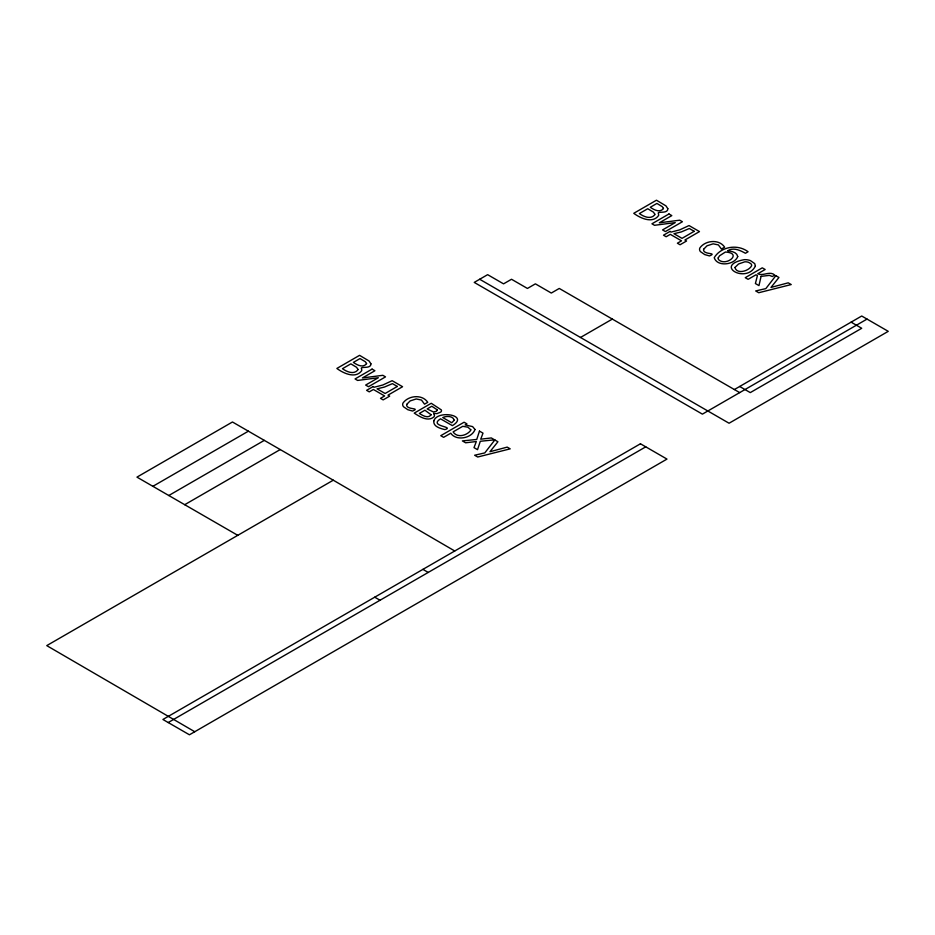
<?xml version="1.0" encoding="UTF-8"?>
<svg xmlns="http://www.w3.org/2000/svg" width="935" height="935" viewBox="0 0 935 935"><rect width="100%" height="100%" fill="white"/><g stroke="black" fill="none" stroke-linecap="round" stroke-linejoin="round"><path stroke-width="1.4" d="M152.873 486.329L248.383 431.187M168.791 495.515L264.301 440.373M184.709 504.701L280.219 449.56M454.737 550.984L333.281 480.193L46.75 645.617L194.749 731.731M580.495 337.465L612.331 319.092M734.372 389.544L861.719 316.018L888.25 331.341L729.066 423.239L479.678 279.261M168.218 722.545L645.758 446.837M867.025 319.092L702.395 414.135L474.232 282.405L487.638 274.668L503.556 283.854L511.515 279.261L527.433 288.447L535.393 283.854L551.311 293.052L559.27 288.447L739.678 392.606M851.107 322.154L861.719 328.279L750.291 392.606L739.678 386.482M333.281 480.193L232.464 421.989L136.954 477.13L237.77 535.334M422.9 569.368L428.207 572.43M374.736 597.184L380.042 600.247M437.253 409.834L436.435 411.295L433.431 411.961L427.143 408.934L431.806 406.234L437.253 409.834M718.162 257.966L718.431 259.486C725.724 267.141 743.208 253.081 725.42 252.018L719.576 255.781L718.162 257.966M406.713 404.399C405.568 410.29 421.276 407.415 412.58 411.049L407.824 409.717L403.534 406.748A9.327 5.388 0 0 1 402.962 403.102C408.303 395.411 422.269 393.986 427.739 402.307L424.525 404.165L421.486 400.051L416.227 398.953L410.114 400.928L406.713 404.399M703.611 249.259C702.465 255.161 718.173 252.275 709.49 255.921L704.721 254.589L700.432 251.62A9.327 5.388 0 0 1 699.859 247.962C705.212 240.272 719.167 238.846 724.637 247.167L721.423 249.026L718.384 244.912L713.124 243.825L707.012 245.8L703.611 249.259M734.922 267.492C736.862 274.726 748.993 271.021 751.576 265.82A5.446 3.144 0 0 0 750.7 263.577L748.596 262.361A5.493 3.167 0 0 0 744.692 261.847L738.556 263.986L734.922 267.492M474.992 429.481C472.011 438.27 456.21 441.402 450.763 433.221L443.622 437.335L440.759 435.687L464.076 422.223L466.939 423.882L465.151 424.911L472.631 426.617L474.992 429.481M431 414.684L430.906 415.198C427.494 418.728 422.643 415.409 419.348 413.434L424.922 410.22L431 414.684M433.863 420.797C432.788 426.582 440.525 428.522 444.861 429.597C455.368 426.547 427.996 426.57 440.56 418.822L452.365 425.635C469.931 415.21 437.475 409.612 433.863 420.797M737.727 256.564C734.583 265.014 717.051 267.094 714.223 257.686C720.932 246.524 737.645 243.801 748.07 251.749L745.44 253.28C740.076 250.346 733.531 247.05 727.675 250.767C731.334 251.223 737.037 252.099 737.727 256.564M761.078 276.363L758.963 285.596L755.398 283.539L757.408 275.626L755.971 274.796L748.117 279.331L745.253 277.683L762.282 267.842L765.157 269.502L757.747 273.78C763.217 276.479 769.61 270.554 774.823 275.077L772.345 276.503L769.388 275.369L761.078 276.363M470.772 429.738L470.609 430.462C466.799 435.652 457.11 438.258 453.101 431.876L462.743 426.302L467.862 427.178L470.772 429.738M370.938 363.832C371.055 369.699 359.028 365.573 361.646 369.091L361.751 370.576C355.756 379.119 343.367 373.31 336.869 368.448L359.566 355.335L369.068 361.003L370.938 363.832M667.835 208.692C667.964 214.559 655.926 210.445 658.544 213.951L658.661 215.436C652.653 223.979 640.265 218.171 633.766 213.309L656.463 200.207L665.965 205.875L667.835 208.692M357.93 369.383L357.719 370.143C353.512 374.865 346.663 371.686 342.455 368.706L350.847 363.855L356.574 367.291L357.93 369.383M654.827 214.244L654.617 215.003C650.409 219.737 643.56 216.558 639.365 213.566L647.745 208.727L653.471 212.151L654.827 214.244M433.665 413.457L434.541 415.724L434.027 416.835C427.926 422.152 419.628 416.578 414.228 413.118L431.257 403.277L441.273 409.869A4.441 2.571 0 0 1 440.747 412.078L436.961 413.621L433.665 413.457M755.387 266.043C746.551 284.205 713.148 265.376 744.33 259.661A9.595 5.54 0 0 1 750.443 260.631L754.732 263.623L755.387 266.043M479.468 431.117L476.745 439.45L462.381 440.911L465.63 442.793L476.312 441.53L474.01 447.631L477.54 449.665L480.298 441.273L494.568 439.836L491.307 437.942L480.719 439.193L482.998 433.15L479.468 431.117M366.543 363.505L366.356 364.019C362.57 368.074 357.006 364.872 353.36 362.406L360.01 358.572L365.304 361.728L366.543 363.505M663.441 208.365L663.266 208.891C659.467 212.935 653.916 209.732 650.269 207.278L656.908 203.433L662.202 206.6L663.441 208.365M454.211 420.224L451.769 422.76L442.758 417.559C446.182 415.83 453.089 415.701 454.211 420.224M494.814 439.976L484.798 452.902L474.641 455.24L477.703 457.016L510.183 448.847L507.191 447.117L489.952 451.722L497.911 441.752L494.814 439.976M775.851 275.685L765.835 288.611L755.679 290.949L758.753 292.725L791.22 284.556L788.24 282.826L770.989 287.431L778.948 277.473L775.851 275.685M372.072 369.103L355.043 378.944L357.626 380.44L378.348 377.728L365.655 385.068L368.483 386.704L385.524 376.875L382.836 375.321L362.406 377.962L374.912 370.739L372.072 369.103M668.969 213.975L651.94 223.804L654.535 225.3L675.257 222.6L662.553 229.928L665.393 231.564L682.421 221.735L679.733 220.192L659.304 222.822L671.809 215.611L668.969 213.975M373.123 386.564L366.602 390.327L369.267 391.87L373.392 389.486L384.624 395.961L380.487 398.345L383.151 399.888L389.685 396.124L387.99 395.143L402.576 386.716L392.139 380.697L382.836 384.998L374.245 387.219L373.123 386.564M397.305 386.459L385.126 393.495L377.074 388.843L384.425 387.055L392.431 383.642L397.305 386.459M670.021 231.424L663.499 235.199L666.164 236.742L670.301 234.346L681.521 240.833L677.384 243.217L680.061 244.76L686.582 240.985L684.887 240.014L699.485 231.588L689.037 225.557L679.733 229.858L671.155 232.079L670.021 231.424M694.202 231.319L682.024 238.355L673.971 233.703L681.323 231.927L689.329 228.502L694.202 231.319M640.452 443.774L162.912 719.482L189.443 734.793L666.982 459.085L640.452 443.774"/></g></svg>
